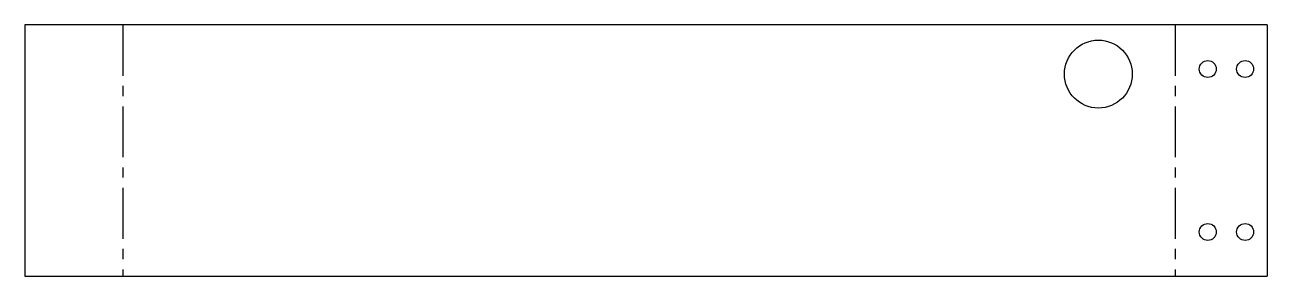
# Model space of a CAD drawing. Extents: x 0 to 366, y -74 to 0.
import ezdxf

# ---------------------------------------------------------------- set-up
doc = ezdxf.new("R2010")
doc.units = 0
doc.header["$MEASUREMENT"] = 0
doc.linetypes.add('AXES', pattern=[24, 15, -3, 3, -3])
doc.layers.get('0').update_dxf_attribs({"linetype": 'CONTINUOUS'})

msp = doc.modelspace()

# ---------------------------------------------------------------- linework, layer by layer
at = {"color": 7}
for p, q in [((0, 0), (0, -74)), ((366.16625, 0), (0, 0)), ((366.16625, 0), (366.16625, -74)), ((0, -74), (366.16625, -74))]:
    msp.add_line(p, q, dxfattribs=at)
at = {"color": 1, "linetype": 'AXES'}
for p, q in [((28.886061, 0), (28.886061, -74)), ((339.043685, 0), (339.043685, -74))]:
    msp.add_line(p, q, dxfattribs=at)
at = {"color": 7}
for centre, radius in [((316.421121, -14.5), 10), ((348.66625, -13), 2.5), ((359.66625, -13), 2.5), ((348.66625, -61), 2.5), ((359.66625, -61), 2.5)]:
    msp.add_circle(centre, radius, dxfattribs=at)

doc.saveas('drawing.dxf')
